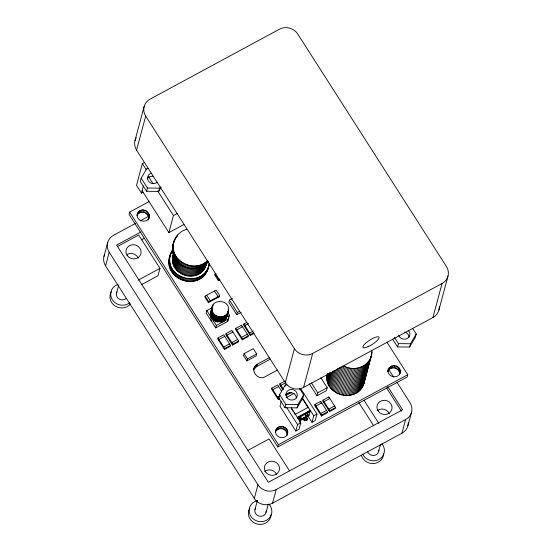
<?xml version="1.0" encoding="UTF-8"?>
<svg xmlns="http://www.w3.org/2000/svg" width="552" height="552" viewBox="0 0 552 552"><rect width="100%" height="100%" fill="white"/><g stroke="black" fill="none" stroke-linecap="round" stroke-linejoin="round"><path stroke-width="0.83" d="M371.993 350.837L371.627 354.798L364.003 383.302C358.207 403.988 323.575 396.143 326.908 375.049M303.407 418.333C303.048 421.756 308.989 420.265 306.691 417.498M388.187 370.199C386.924 377.837 400.096 379.397 400.269 371.503C400.317 363.664 387.594 363.837 387.773 371.737M211.885 308.872C211.775 298.549 228.88 299.37 228.576 309.389C228.687 319.712 211.582 318.89 211.885 308.872L210.353 314.592M209.215 263.863C204.82 296.479 154.995 278.76 172.307 250.401L171.755 252.443M209.401 263.18C205.558 289.434 162.688 279.353 170.554 254.182M208.483 261.531C200.548 271.798 183.188 270.597 175.998 260.075C168.229 249.759 174.018 232.447 186.721 229.363M207.8 260.378C194.849 274.468 167.608 259.957 174.018 241.252M206.496 263.263C202.191 286.164 165.027 275.317 173.659 253.609M269.507 357.62L257.384 364.168C248.648 368.722 257.694 381.604 265.339 376.602L277.463 370.054M149.281 215.894L148.453 219.599C152.973 212.527 141.215 205.71 137.607 213.224C134.412 220.4 146.929 224.767 149.068 217.302M287.509 433.755C289.738 426.289 276.821 423.308 275.641 431.043C274.51 437.839 285.619 440.413 287.509 433.755L287.095 435.286M300.647 422.673L299.86 420.693M364.555 380.714L364.003 383.302M212.065 307.74L206.834 310.569L206.172 313.018L215.694 327.902L227.659 321.436L229.315 315.102L227.507 312.266M371.627 354.798C369.281 366.742 353.998 371.979 343.979 365.983L336.685 393.203M103.969 256.376L107.619 242.763M134.971 140.67L144.093 106.639M408.273 422.494A13.338 12.392 15 0 1 401.939 433.223L272.578 503.155A13.338 12.392 15 0 1 254.313 498.421L105.563 265.843L109.213 252.23A13.338 12.392 15 0 1 113.588 235.255L135.53 223.394M136.565 150.137L145.687 116.106A13.338 12.392 15 0 1 150.061 99.139L279.422 29.208A13.338 12.392 15 0 1 297.687 33.941L446.437 266.519A13.338 12.392 15 0 1 442.062 283.493L432.94 317.517L303.579 387.449A13.338 12.392 15 0 1 285.315 382.715L136.565 150.137A13.338 12.392 15 0 1 136.213 137.683M144.617 162.364L142.347 163.585L136.516 185.368L141.471 193.117L142.982 192.303M149.054 201.59L129.651 212.078L129.03 214.383L277.787 446.961L407.148 377.03L407.762 374.725L386.911 342.123M148.633 168.47L146.908 168.45L141.167 178.186L140.291 181.449L146.59 191.296L158.631 191.413L161.094 187.245M141.471 193.117L143.416 185.872M137.193 214.762L137.607 213.224M116.52 293.112L118.487 285.763M136.986 215.528L138.359 212.016M137.745 214.314L138.8 213.327L139.415 211.023M138.8 213.327L140.098 212.623L140.712 210.326M146.59 191.296L147.46 188.032L141.167 178.186M140.098 212.623L141.553 212.258L142.168 209.953M141.553 212.258L143.071 212.244L143.686 209.939M148.667 218.199C148.674 215.673 146.894 213.424 144.562 212.582L145.176 210.277M145.928 213.258L146.542 210.954M147.087 214.224L147.701 211.92M147.964 215.418L148.578 213.113M148.502 216.77L149.116 214.473M148.074 220.131L148.488 218.599M158.631 191.413L160.328 186.755M142.112 190.737L168.884 232.599L173.445 215.584L177.22 213.548M117.541 246.454L138.669 235.035L159.99 268.369L158.024 275.724L141.422 284.694M169.133 259.957L170.03 256.204M169.533 257.908L170.906 253.202M172.603 247.027L173.5 243.273M172.997 244.978L174.37 240.272M171.313 252.243L170.175 255.928M174.777 239.313L173.638 242.99M169.029 260.993L169.761 258.274M172.493 248.062L173.225 245.343M171.237 253.347L171.782 251.305M174.515 241.1L175.246 238.374M168.988 262.041L169.712 259.316M172.452 249.111L173.183 246.385M169.009 263.09L169.733 260.365M172.472 250.159L173.197 247.434M175.405 238.83L175.771 237.47M175.984 237.953L176.35 236.594M169.084 264.139L169.816 261.413M172.555 251.201L173.28 248.483M176.612 237.112L176.978 235.745M169.229 265.181L169.961 262.455M172.693 252.25L173.425 249.525M177.295 236.304L177.661 234.938M169.436 266.216L170.168 263.497M172.9 253.285L173.632 250.56M169.705 267.244L170.437 264.518M173.169 254.313L173.901 251.588M172.762 257.156L173.597 254.044M172.631 258.163L173.673 254.279M170.03 268.258L170.761 265.533M173.5 255.328L174.225 252.602M172.569 259.192L173.611 255.3M172.569 260.213L173.825 255.548M170.416 269.252L171.148 266.533M173.887 256.321L174.611 253.596M172.645 261.241L174.108 255.797M172.79 262.262L174.46 256.038M170.865 270.232L171.596 267.506M174.328 257.294L175.06 254.575M173.011 263.276L174.673 257.053M171.368 271.184L172.093 268.458M174.832 258.253L175.564 255.528M173.293 264.277L175.163 257.28M173.638 265.264L175.515 258.26M171.92 272.108L172.652 269.39M175.391 259.178L176.116 256.452M174.059 266.23L175.722 260.006M172.535 273.005L173.266 270.287M175.998 260.075L176.73 257.356M174.535 267.168L176.412 260.164M173.197 273.875L173.928 271.149M176.661 260.944L177.392 258.219M175.081 268.079L176.957 261.075M173.908 274.71L174.639 271.984M177.371 261.772L178.103 259.054M175.681 268.955L177.765 261.179M174.667 275.503L175.398 272.778M178.13 262.573L178.862 259.847M176.336 269.797L178.42 262.021M175.467 276.255L176.198 273.537M178.938 263.325L179.662 260.606M177.054 270.597L179.138 262.821M176.316 276.973L177.047 274.247M177.82 271.356L180.511 261.317M178.634 272.074L180.718 264.291M177.199 277.642L177.93 274.917M180.663 264.712L181.394 261.986M179.49 272.736L181.573 264.96M178.123 278.263L178.855 275.545M181.587 265.333L182.319 262.607M180.394 273.35L182.477 265.574M179.076 278.836L179.807 276.117M182.546 265.905L183.271 263.187M181.332 273.909L183.416 266.133M180.062 279.367L180.794 276.642M183.533 266.43L184.258 263.711M182.305 274.413L184.389 266.637M181.084 279.836L181.808 277.118M184.547 266.906L185.272 264.18M183.305 274.861L185.389 267.078M182.119 280.257L182.85 277.532M185.582 267.327L186.314 264.601M184.333 275.248L186.417 267.465M183.181 280.623L183.913 277.897M186.645 267.692L187.376 264.967M185.389 275.565L187.473 267.789M184.258 280.933L184.989 278.208M187.721 268.003L188.453 265.277M186.452 275.827L188.536 268.051M185.355 281.189L186.079 278.463M188.818 268.251L189.55 265.533M187.535 276.021L189.619 268.244M186.459 281.382L187.183 278.656M189.922 268.451L190.654 265.726M188.625 276.152L190.709 268.375M187.57 281.52L188.301 278.794M191.033 268.589L191.765 265.864M189.722 276.221L191.806 268.445M188.687 281.596L189.412 278.877M192.151 268.665L192.883 265.947M190.813 276.221L192.896 268.445M189.805 281.617L190.53 278.898M193.269 268.686L194 265.967M191.903 276.152L193.987 268.375M190.916 281.582L191.647 278.857M194.38 268.651L195.111 265.926M192.979 276.021L195.063 268.244M192.027 281.485L192.751 278.76M195.491 268.555L196.222 265.829M194.049 275.827L196.132 268.044M193.124 281.327L193.855 278.608M196.588 268.396L197.319 265.678M195.097 275.565L197.181 267.789M194.207 281.113L194.939 278.394M197.671 268.182L198.403 265.464M196.119 275.241L198.202 267.465M195.277 280.844L196.008 278.125M198.741 267.913L199.472 265.195M197.119 274.855L199.203 267.078M196.326 280.519L197.05 277.794M199.79 267.589L200.521 264.863M198.085 274.406L199.962 267.409M197.347 280.133L198.078 277.414M199.017 273.902L201.542 264.484M199.914 273.343L201.79 266.34M198.347 279.698L199.079 276.98M201.811 266.768L202.543 264.049M200.762 272.729L202.639 265.726M199.313 279.208L200.045 276.49M202.777 266.278L203.509 263.559M201.57 272.06L203.239 265.843M200.252 278.67L200.983 275.952M203.716 265.74L204.447 263.014M202.329 271.349L204.205 264.346M203.032 270.59L204.702 264.367M201.149 278.084L201.88 275.358M204.613 265.146L205.344 262.428M203.681 269.783L205.144 264.339M202.011 277.442L202.743 274.723M204.274 268.941L206.207 261.793M204.806 268.065L206.062 263.394M205.275 267.154L206.317 263.263M202.832 276.759L203.564 274.04M205.682 266.216L207.028 261.11M206.02 265.25L206.855 262.138M203.605 276.034L204.337 273.309M207.076 263.104L207.621 261.062M204.337 275.269L205.068 272.543M205.02 274.461L205.751 271.736M205.648 273.619L206.379 270.894M206.227 272.736L206.959 270.018M206.752 271.832L207.483 269.107M207.221 270.894L207.952 268.175M207.628 269.935L208.359 267.216M207.98 268.955L209.229 264.215M205.123 296.079L204.868 297.031L208.442 302.613L219.434 296.665L219.689 295.713L216.122 290.131L205.123 296.079L208.697 301.661L208.442 302.613M216.06 273.475L214.983 274.054L214.728 275.006L218.295 280.588L219.91 279.719M210.057 301.737L210.312 300.785L206.745 295.203M214.252 291.96L214.507 291.007L218.075 296.59L217.819 297.542M218.295 280.588L218.551 279.636L219.627 279.057M210.74 312.184L212.182 306.767M210.422 313.529L212.561 305.773M210.367 314.053L212.803 305.297M210.595 314.309L211.906 309.41M212.644 306.477L213.079 304.842M210.65 314.84L211.968 309.941M210.533 316.186L212.065 310.472M210.671 316.71L212.203 310.997M210.843 317.227L212.375 311.507M211.057 317.731L212.589 312.011M211.299 318.221L212.83 312.501M211.582 318.697L213.113 312.977M211.899 319.153L213.431 313.432M212.244 319.587L213.776 313.867M212.837 319.187L214.148 314.288M213.244 319.573L214.555 314.674M213.452 320.753L214.983 315.04M213.907 321.091L215.439 315.378M214.604 320.588L215.922 315.682M215.107 320.864L216.418 315.965M215.404 321.926L216.936 316.206M216.149 321.319L217.467 316.42M216.695 321.499L218.005 316.6M217.033 322.458L218.564 316.744M215.694 327.902L216.349 325.452L228.314 318.987L227.659 321.436M217.812 321.754L219.123 316.848M218.378 321.823L219.689 316.924M218.951 321.857L220.262 316.958M219.517 321.857L220.828 316.958M220.082 321.823L221.4 316.924M220.648 321.747L221.959 316.848M220.979 322.458L222.511 316.738M221.738 321.492L223.056 316.593M222.27 321.312L223.581 316.413M217.985 337.955L217.73 338.907L224.471 349.45L230.294 346.304L230.55 345.352L223.802 334.809L217.985 337.955L224.726 348.498L224.471 349.45M222.566 321.919L224.098 316.199M223.063 321.671L224.595 315.951M223.539 321.395L225.071 315.675M232.378 298.487L229.439 300.074L228.832 302.323L236.767 314.723L241.176 312.342M218.716 340.46L218.971 339.501L224.795 336.354M223.988 321.085L225.52 315.364M224.416 320.746L225.947 315.026M224.816 320.381L226.348 314.661M225.188 319.987L226.72 314.274M225.533 319.573L227.065 313.853M225.844 319.139L227.9 311.307M226.12 318.676L228.576 309.389M226.582 317.386L228.556 309.92M226.575 317.71L228.5 310.452M229.315 315.102L228.659 317.552L227.3 315.427M226.065 333.58L225.809 334.533L232.558 345.076L238.374 341.929L238.63 340.977L231.888 330.434L226.065 333.58L232.813 344.124L232.558 345.076M223.477 347.898L223.732 346.946L229.556 343.799L229.301 344.752M226.803 336.085L227.058 335.133L232.882 331.987M236.767 314.723L237.367 312.48L239.575 311.287M231.564 343.53L231.819 342.578L237.643 339.432M235.773 328.337L235.518 329.289L242.259 339.832L248.083 336.685L248.338 335.733L241.59 325.19L235.773 328.337L242.514 338.88L242.259 339.832M236.504 330.841L236.76 329.889L242.583 326.743M241.334 326.142L241.59 325.19M246.765 322.396L243.853 323.969L243.598 324.921L250.346 335.464L253.982 333.498M241.265 338.286L241.521 337.327L247.344 334.181M244.591 326.473L244.846 325.514L248.483 323.548M244.074 353.653L243.542 355.626L246.916 360.898L256.135 355.916L256.659 353.935L253.292 348.664L244.074 353.653L247.441 358.924L246.916 360.898M249.352 333.912L249.607 332.959L253.244 330.993M250.346 335.464L250.601 334.512L253.506 332.939M253.547 370.012L253.954 368.474M254.444 367.17L253.83 369.474L256.77 366.466L270.404 359.104M254.582 368.287L255.203 365.983M255.576 367.273L256.197 364.969M256.77 366.466L257.384 364.168M281.679 391.271L277.656 384.986L271.839 388.132L271.584 389.084L278.325 399.627L279.781 398.841M272.571 390.637L272.826 389.684L278.65 386.538M285.018 381.004L279.919 383.757L279.664 384.716L282.824 389.65M277.332 398.075L277.587 397.123L279.774 395.943M280.657 386.262L280.913 385.31L286.005 382.557M299.639 388.539L303.69 394.866L302.813 398.137L297.066 407.866L285.025 407.749L278.725 397.902L279.602 394.639L285.349 384.903L287.068 384.923M278.325 399.627L278.581 398.675L271.839 388.132M254.313 498.421L257.963 484.808L109.213 252.23M285.315 382.715L294.437 348.685L145.687 116.106M284.908 386.538L285.349 384.903M281.265 401.359L279.954 406.258L295.824 431.064L299.053 429.318L300.805 422.784L291.283 407.9M275.234 432.575L276.041 429.677M254.962 509.565L257.37 500.581M275.427 431.981L276.8 428.469M285.75 394.225L286.412 395.26L286.667 394.307L290.304 392.341M276.179 430.767L277.242 429.78L277.856 427.476M277.242 429.78L278.539 429.077L279.153 426.779M285.025 407.749L285.901 404.485L279.602 394.639M278.539 429.077L279.988 428.711L280.609 426.406M279.988 428.711L281.513 428.697L282.127 426.392M277.787 446.961L278.401 444.657L407.762 374.725M287.723 432.347L287.102 434.652C287.116 432.126 285.336 429.877 282.997 429.035L283.618 426.731M284.37 429.711L284.984 427.407M285.522 430.677L286.143 428.373M286.398 431.871L287.019 429.566M286.936 433.223L287.558 430.926M266.029 512.435L268.224 504.266M297.066 407.866L297.942 404.602L303.69 394.866M272.578 503.155L276.228 489.541L405.589 419.61A13.338 12.392 15 0 0 409.963 402.636L396.991 382.35M303.579 387.449L312.694 353.425L442.062 283.493M295.824 431.064L297.569 424.536L300.805 422.784M299.26 420.534L299.674 419.002L301.288 418.126L300.385 416.705M300.06 422.728L301.288 418.126M300.081 422.901L300.495 421.369M303.483 419.52L303.897 417.988M303.503 420.093L304.124 417.788M304.297 417.767L303.89 419.299L304.345 419.189M304.704 420.872L306.139 415.504L307.761 414.628L307.098 413.593M306.319 420.003L307.761 414.628M306.76 418.637L306.346 420.175L306.07 419.803M306.512 420.596L306.926 419.065M306.774 420.272L307.181 418.74M306.705 420.714L307.119 419.182M309.251 383.743L316.958 395.791L317.759 392.796L327.205 387.69L320.857 377.775M314.937 404.478L314.681 405.43L321.423 415.973L327.246 412.827L327.502 411.875L320.753 401.332L314.937 404.478L321.678 415.021L321.423 415.973M315.668 406.983L315.923 406.031L321.747 402.884L321.492 403.836M307.912 415.946L311.99 422.328L313.743 415.794L316.979 414.041L301.109 389.236L299.819 389.933M326.784 376.367L327.446 373.897M316.979 414.041L315.226 420.576L311.99 422.328M326.77 377.699L327.874 373.573M320.498 402.284L320.753 401.332M326.86 379.031L328.405 373.255M327.06 380.356L328.826 373.752M327.357 381.667L329.792 372.593M323.017 400.11L322.761 401.062L329.51 411.606L335.326 408.459L335.582 407.507L328.84 396.964L323.017 400.11L329.765 410.653L329.51 411.606M327.764 382.957L330.634 372.227M327.205 387.69L326.398 390.685L316.958 395.791M328.267 384.213L331.359 372.662M320.429 414.428L320.684 413.476L326.508 410.322M323.755 402.615L324.01 401.656L329.834 398.509M328.868 385.441L332.621 371.413M329.565 386.621L333.76 370.951M330.351 387.759L334.988 370.433M328.585 397.916L328.84 396.964M331.221 388.836L336.306 369.861M332.173 389.857L337.921 368.405M333.201 390.802L339.39 367.708M328.516 410.053L328.771 409.101L334.595 405.955M334.305 391.685L340.936 366.935M335.464 392.486L342.537 366.086M337.955 393.838L345.255 366.618M339.273 394.383L346.566 367.163M340.625 394.839L347.919 367.611M342.005 395.191L349.299 367.97M343.406 395.453L350.699 368.232M344.821 395.618L352.114 368.391M346.235 395.68L353.528 368.46M347.65 395.646L354.943 368.419M349.057 395.508L356.351 368.287M350.444 395.273L357.737 368.053M351.803 394.942L359.097 367.722M353.128 394.514L360.421 367.294M354.412 393.997L361.705 366.776M355.647 393.39L362.947 366.162M356.833 392.693L364.127 365.465M357.951 391.913L365.245 364.686M359 391.051L366.293 363.83M359.973 390.119L367.266 362.899M360.87 389.119L368.163 361.898M361.684 388.056L368.977 360.836M362.409 386.938L369.702 359.718M363.037 385.772L370.868 356.295M371.31 354.646L371.972 352.169M363.568 384.558L371.855 353.494M388.587 368.839L387.973 371.144C390.402 365.514 399.862 367.715 399.648 373.807L400.269 371.503M388.725 369.93L389.339 367.625M389.781 368.943L390.402 366.638M391.078 368.239L391.699 365.935M412.634 328.399L416.236 334.029L415.359 337.293L409.612 347.029L397.571 346.911L398.447 343.641L394.397 337.313M392.534 367.867L393.148 365.569M394.052 367.853L394.673 365.548M395.542 368.191L396.163 365.893M396.909 368.867L397.53 366.562M398.068 369.833L398.682 367.528M398.944 371.034L399.558 368.729M399.482 372.386L400.096 370.082M378.582 451.591L380.556 444.236M399.641 374.449L400.055 372.911M409.612 347.029L410.488 343.758L416.236 334.029M401.939 433.223L405.589 419.61M407.907 425.716L411.557 412.102M438.909 310.017L448.031 275.986M172.969 256.149L173.583 254.203M278.725 397.902L279.547 396.515M140.063 220.945L148.385 216.446M140.884 231.978L116.617 245.095L268.348 482.324L402.56 409.77L387.711 386.559M141.222 239.941L144.238 238.312M168.884 232.599L183.982 224.443M138.11 280.202L159.99 268.369M208.697 301.661L219.689 295.713M224.726 348.498L230.55 345.352M232.813 344.124L238.63 340.977M242.514 338.88L248.338 335.733M247.441 358.924L256.659 353.935M286.412 395.26L291.504 392.506M286.267 397.606L294.175 393.334M295.354 414.255L308.285 407.266M297.335 417.36L310.272 410.364L308.809 415.808L306.657 416.974M297.224 417.767L310.162 410.771M297.687 418.333L309.907 411.723M299.488 419.679L301.109 418.809M307.574 415.311L305.96 416.187L305.049 414.766M300.447 419.52L305.477 416.801M306.912 416.022L309.065 414.856M300.26 420.203L305.29 417.478M306.733 416.705L308.885 415.539M300.909 420.086L305.221 417.754M247.952 450.349L269.079 438.93L289.469 470.815M321.678 415.021L327.502 411.875M329.765 410.653L335.582 407.507M147.46 188.032L159.507 188.149M398.447 343.641L410.488 343.758M285.901 404.485L297.942 404.602M143.071 212.244L144.562 212.582M281.513 428.697L282.997 429.035M211.802 321.223L210.864 319.856M392.624 339.176L397.571 346.911M388.649 369.309L393.742 377.278M386.676 388.035L401.511 411.226M364.037 400.269L378.872 423.46M358.828 402.546L373.656 425.737M311.411 382.874L317.759 392.796M302.406 398.075L313.743 415.794M302.358 398.572L308.327 407.9M305.477 414.469L306.139 415.504M214.983 274.054L218.551 279.636M142.347 163.585L146.404 169.926M229.439 300.074L237.367 312.48M243.853 323.969L250.601 334.512M148.516 176.605L153.132 183.83M157.748 191.047L173.445 215.584M279.919 383.757L283.507 389.374M298.763 417.581L299.674 419.002M291.718 409.149L293.091 411.309M294.009 412.744L294.934 414.179M286.695 407.521L297.569 424.536M206.834 310.569L216.349 325.452M129.651 212.078L278.401 444.657M210.409 318.856L210.616 319.36M439.275 306.795A13.338 12.392 15 0 1 432.94 317.517M312.694 353.425A13.338 12.392 15 0 1 294.437 348.685M105.563 265.843A13.338 12.392 15 0 1 104.487 254.838M276.228 489.541A13.338 12.392 15 0 1 257.963 484.808M264.587 471.47A7.625 7.079 15 0 1 276.676 474.603M377.133 410.626A7.625 7.079 15 0 1 389.222 413.765M127.201 254.32A7.625 7.079 15 0 1 138.228 258.157M126.18 298.363A5.72 5.313 15 0 1 118.708 298.749A5.72 5.313 15 0 1 117.052 291.829M130.534 303.862A11.433 10.626 15 0 1 115.251 306.091A11.433 10.626 15 0 1 111.318 291.835M129.782 302.648A11.433 10.626 15 0 1 112.353 299.791A11.433 10.626 15 0 1 118.114 284.397M266.188 511.055A5.72 5.313 15 0 1 259.171 516.141A5.72 5.313 15 0 1 255.493 508.282M271.142 514.526A11.433 10.626 15 0 1 256.756 523.91A11.433 10.626 15 0 1 249.766 508.288M268.852 504.038A11.433 10.626 15 0 1 266.864 520.06A11.433 10.626 15 0 1 250.208 515.202A11.433 10.626 15 0 1 257.26 500.657M378.741 450.211A5.72 5.313 15 0 1 373.939 455.455A5.72 5.313 15 0 1 367.591 451.481M383.695 453.682A11.433 10.626 15 0 1 373.738 463.514A11.433 10.626 15 0 1 361.408 455.538M381.894 443.739A11.433 10.626 15 0 1 378.996 459.457A11.433 10.626 15 0 1 362.65 454.137M408.107 330.179A5.72 5.313 15 0 1 407.169 338.562A5.72 5.313 15 0 1 398.737 335.243M404.644 332.035A5.72 5.313 15 0 1 409.004 337.237M285.77 395.301A5.72 5.313 15 0 1 292.098 392.879A5.72 5.313 15 0 1 296.458 398.075M157.334 182.112A5.72 5.313 15 0 1 148.357 180.925A5.72 5.313 15 0 1 151.586 173.128M147.329 178.848A5.72 5.313 15 0 1 153.656 176.426M368.025 346.697A9.529 2.47 -32.6 0 0 379.038 337.175A9.529 2.47 -32.6 0 0 365.921 342.964A9.529 2.47 -32.6 0 0 368.025 346.697M265.484 471.753A7.625 7.079 15 0 0 278.622 471.877A7.625 7.079 15 0 0 271.75 461.141A7.625 7.079 15 0 0 265.484 471.753M378.03 410.916A7.625 7.079 15 0 0 391.168 411.04A7.625 7.079 15 0 0 384.296 400.297A7.625 7.079 15 0 0 378.03 410.916M127.043 255.3A7.625 7.079 15 0 0 140.18 255.424A7.625 7.079 15 0 0 133.308 244.688A7.625 7.079 15 0 0 127.043 255.3M286.792 397.378A5.72 5.313 15 0 0 296.645 397.468A5.72 5.313 15 0 0 291.497 389.415A5.72 5.313 15 0 0 286.792 397.378"/></g></svg>
